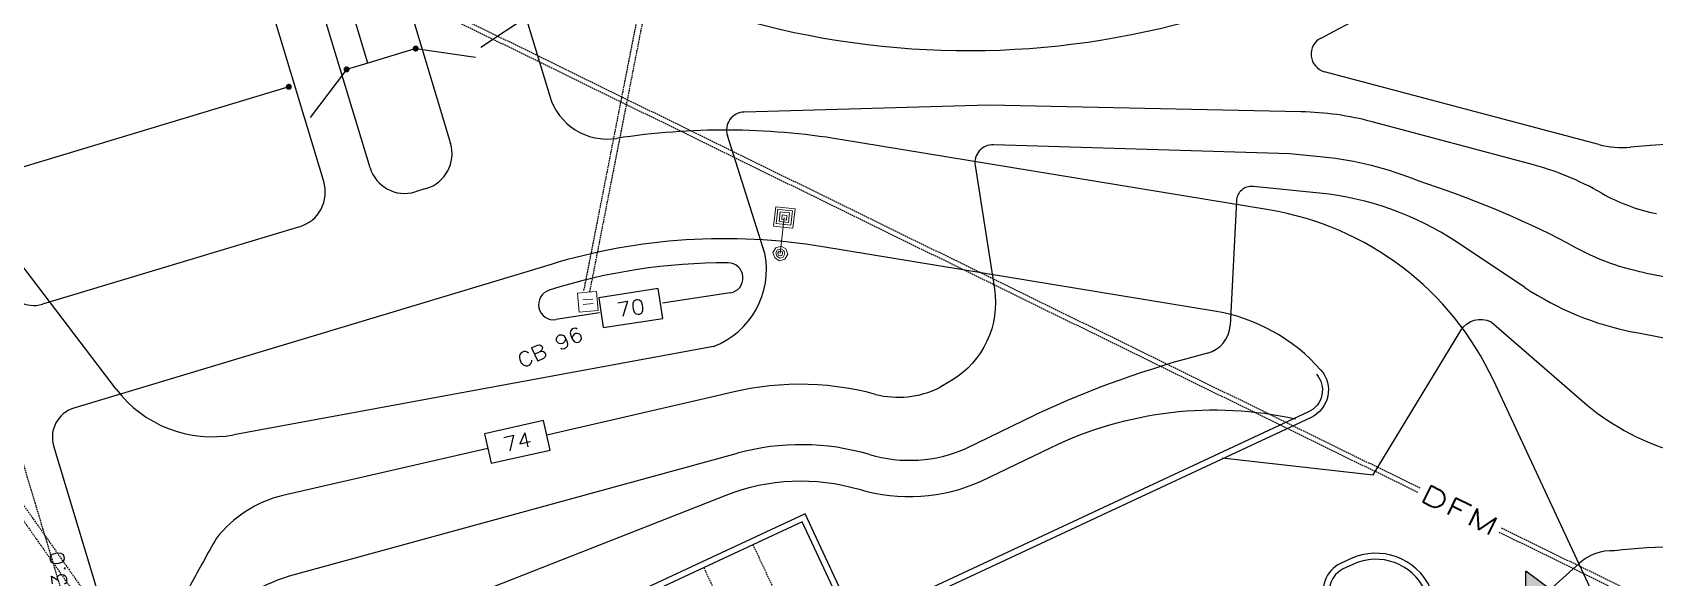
# Model space of a CAD drawing. Header units: feet. Extents: x 1024297 to 1030998, y 90489 to 94481.
# Drawn here: x 1025810.4 to 1026079.3, y 91962.2 to 92052.5 of the extents above; entities that cross this region are included whole.
import ezdxf
from ezdxf.enums import TextEntityAlignment as Align

# ---------------------------------------------------------------- set-up
doc = ezdxf.new("R2010")
doc.units = ezdxf.units.FT
doc.header["$MEASUREMENT"] = 0
doc.linetypes.add('DASHED2', pattern=[0.375, 0.25, -0.125])
doc.linetypes.add('HIDDEN', pattern=[0.375, 0.25, -0.125])
for name, color, linetype in [('P1COL', 4, 'Continuous'), ('P1SWT', 4, 'Continuous'), ('P2SWL-FM', 5, 'DASHED2'), ('P5PLL', 1, 'HIDDEN'), ('P6CUL', 6, 'Continuous'), ('P6DRL', 6, 'HIDDEN'), ('P6TOS', 3, 'Continuous'), ('P7COT', 3, 'Continuous'), ('P7DRS', 3, 'Continuous'), ('P7DRT', 3, 'Continuous'), ('P7EPL', 3, 'Continuous'), ('P7FCL', 3, 'CLF'), ('P7TFA', 3, 'Continuous'), ('P7UTS', 3, 'Continuous')]:
    doc.layers.add(name, color=color, linetype=linetype)
doc.styles.add('60', font='simplex.shx', dxfattribs={"width": 1.15, "height": 2.4})
doc.styles.add('80', font='simplex.shx', dxfattribs={"width": 1.66, "height": 3.08})
doc.linetypes.add('CLF', pattern='A,0.28,-0.017891,["X",Standard,S=0.065,R=0,X=0,Y=-0.024733],-0.0663', length=0.364191)

# ---------------------------------------------------------------- blocks, each defined once
blk = doc.blocks.new('CB')
at = {"color": 0, "linetype": 'ByBlock', "lineweight": 0}
for points in [[(0.0388, 0.0009), (0.0388, 0.0407), (-0.0407, 0.0407), (-0.0407, -0.0388), (0.0388, -0.0388), (0.0388, 0.0009), (0.0388, 0.0009)], [(-0.0104, -0.0199), (-0.0104, 0.0218)], [(0.0085, 0.0218), (0.0085, -0.0199)]]:
    blk.add_lwpolyline(points, dxfattribs=at)
blk = doc.blocks.new('PLP1')
at = {"color": 0, "linetype": 'ByBlock', "lineweight": 0}
for points in [[(-0.001, 0.191), (0.0393, 0.191), (0.0393, 0.1104), (-0.0413, 0.1104), (-0.0413, 0.191), (-0.001, 0.191), (-0.001, 0.191)], [(-0.001, 0.1814), (0.0298, 0.1814), (0.0298, 0.1219), (-0.0317, 0.1219), (-0.0317, 0.1814), (-0.001, 0.1814), (-0.001, 0.1814)], [(-0.001, 0.1718), (0.0182, 0.1718), (0.0182, 0.1315), (-0.0202, 0.1315), (-0.0202, 0.1718), (-0.001, 0.1718), (-0.001, 0.1718)], [(-0.001, 0.1603), (0.0086, 0.1603), (0.0086, 0.1411), (-0.0106, 0.1411), (-0.0106, 0.1603), (-0.001, 0.1603), (-0.001, 0.1603)], [(-0.001, 0.001), (-0.001, 0.1507)], [(0.0298, 0.001), (0.0202, 0.0221), (-0.001, 0.0317), (-0.0221, 0.0221), (-0.0317, 0.001), (-0.0221, -0.0202), (-0.001, -0.0298), (0.0202, -0.0202), (0.0298, 0.001), (0.0298, 0.001)], [(0.0182, 0.001), (0.0125, 0.0144), (-0.001, 0.0202), (-0.0144, 0.0144), (-0.0202, 0.001), (-0.0144, -0.0125), (-0.001, -0.0182), (0.0125, -0.0125), (0.0182, 0.001), (0.0182, 0.001)], [(0.0086, 0.001), (0.0067, 0.0086), (-0.001, 0.0106), (-0.0086, 0.0086), (-0.0106, 0.001), (-0.0086, -0.0067), (-0.001, -0.0086), (0.0067, -0.0067), (0.0086, 0.001), (0.0086, 0.001)]]:
    blk.add_lwpolyline(points, dxfattribs=at)
blk = doc.blocks.new('TF')
for p, q in [((0.0012, -0.0199), (0.0012, 0.0201)), ((0.0012, 0.0201), (0.1612, 0.0201)), ((0.1612, 0.0201), (0.1612, 0.0601)), ((0.1612, 0.0601), (0.2812, 0.0001)), ((0.1612, -0.0599), (0.2812, 0.0001)), ((0.1612, -0.0199), (0.0012, -0.0199)), ((0.1612, -0.0199), (0.1612, -0.0599))]:
    blk.add_line(p, q)
for points in [[(0.0012, 0.0201), (0.0012, -0.0199), (0.1612, 0.0201), (0.1612, -0.0199)], [(0.1612, -0.0599), (0.1612, 0.0601), (0.2812, 0.0001), (0.1612, 0.0601)]]:
    blk.add_solid(points)
blk = doc.blocks.new('CONID')
blk.add_lwpolyline([(-0.125, -0.0625), (0.125, -0.0625), (0.125, 0.0625), (-0.125, 0.0625)], close=True)
at = {"style": '60', "width": 1.15}
blk.add_attdef('CON', text='', height=0.06, dxfattribs=at).set_placement((0, 0), align=Align.MIDDLE)

msp = doc.modelspace()

# ---------------------------------------------------------------- linework, layer by layer
at = {"layer": 'P1COL'}
for p, q in [((1026070.07817, 92033.98111), (1026024.62444, 92046.04816)), ((1025968.93789, 92040.48124), (1025928.39554, 92039.37061)), ((1026020.717, 92039.40963), (1025968.93789, 92040.48124)), ((1026058.67516, 92030.80054), (1026032.51201, 92037.74633)), ((1025931.83016, 92015.90163), (1025925.61839, 92035.46379)), ((1026023.79014, 92025.92711), (1026012.7598, 92027.02572)), ((1026010.01533, 92024.6664), (1026008.95293, 92004.00365)), ((1026057.81866, 92010.31299), (1026046.47642, 92017.83783)), ((1025824.2494, 91993.47236), (1025807.2712, 92015.84068)), ((1026077.73412, 92012.73083), (1026120.81652, 92004.24946)), ((1025926.07617, 92009.40651), (1025914.83038, 92007.68581)), ((1025904.42389, 92006.09354), (1025897.17243, 92004.984)), ((1026118.88496, 91994.43778), (1026075.80256, 92002.91915)), ((1025923.31295, 92000.54095), (1025843.80317, 91985.89513)), ((1025965.16663, 91983.64318), (1025976.65313, 91989.20045))]:
    msp.add_line(p, q, dxfattribs=at)
at = {"layer": 'P1COL', "flags": 128}
for points in [[(1026077.73412, 92012.73083, -0.08649023), (1026064.91278, 92017.65852, 0.041178567), (1026040.17112, 92027.9493, 0.073032913), (1026024.3848, 92031.89757), (1026018.85652, 92032.44818), (1025969.72491, 92033.95439, 0.470099057), (1025966.66957, 92030.48873), (1025969.88379, 92010.09532, -0.305963558), (1025962.7716, 91994.89008), (1025960.73006, 91993.66787)], [(1026007.66952, 91982.09593), (1026032.67531, 91979.28276), (1026047.20762, 92003.16441, -0.388090689), (1026052.22894, 92004.62869), (1026067.34489, 91991.50212, 0.104317386), (1026082.15082, 91983.27479), (1026116.43875, 91975.14091, -0.071749472), (1026164.3063, 91956.2342, -0.143687573), (1026214.98104, 91903.54909, 0.008137483), (1026236.47309, 91863.90752, 0.523785005), (1026243.09932, 91863.2913, -0.241856878), (1026258.60127, 91869.80267, -1.41744789)], [(1025885.36199, 91960.1285), (1025925.40102, 91975.89864, -0.167335704), (1025947.44533, 91976.86062, 0.178892639), (1025967.69258, 91978.19993), (1025979.26622, 91983.79937, -0.168817352), (1026019.81713, 91988.52984)], [(1025885.89979, 91983.61941), (1025851.87437, 91975.83381, 0.165825401), (1025840.88778, 91968.76743, 0.005976601), (1025836.61819, 91961.04438, -0.22171183), (1025830.42983, 91955.87567), (1025822.98773, 91953.89996)], [(1025824.91443, 91948.21041), (1025831.93949, 91950.06864, 0.123968638), (1025839.44582, 91954.14621, -0.12609944), (1025853.00679, 91962.49727), (1025927.28381, 91982.83954)], [(1026157.59616, 91947.19025, 0.027902096), (1026145.68714, 91951.93785), (1026115.24123, 91962.14766, 0.108227052), (1026072.69346, 91966.69067, 0.196414708), (1026066.89047, 91964.61634), (1026048.20394, 91947.85313)]]:
    msp.add_lwpolyline(points, format="xyb", dxfattribs=at)
msp.add_lwpolyline([(1025924.64237, 91992.48437), (1025895.64804, 91985.84998)], dxfattribs=at)
at = {"layer": 'P1COL'}
for centre, radius, start, end in [((1025950.64447, 92196.6806), 162.56729, 296.838454, 348.7939569), ((1026025.39421, 92048.94772), 3, 116.838454, 255.132086), ((1025928.47769, 92036.37174), 3, 91.5691862, 197.6167416), ((1026019.68243, 91989.42033), 50, 75.132086, 88.814383), ((1026073.92704, 92048.47891), 15, 255.132086, 275.4155869), ((1026089.70181, 91882.08245), 152.14253, 55.9044467, 95.4155869), ((1026045.84558, 91982.47454), 50, 60.318047, 75.132086), ((1026012.51203, 92024.53803), 2.5, 84.3121382, 177.0566691), ((1026018.8347, 91976.17328), 50, 56.4383118, 84.3121382), ((1026085.46039, 92051.97755), 30, 240.318047, 258.862944), ((1025918.48575, 92013.2592), 13.60352, 290.7842202, 11.2006632), ((1025925.2139, 91918.379), 96, 89.7033149, 107.6951754), ((1025925.69805, 92011.87775), 2.5, 278.6992452, 89.7033149), ((1025896.79431, 92007.45524), 2.5, 107.6951754, 278.6992452), ((1026085.46039, 92051.97755), 50, 236.4383118, 258.862944), ((1026003.95953, 92004.26039), 5, 284.4363637, 357.0566691), ((1026046.49059, 91839.04822), 165.59881, 104.4363637, 114.9436583), ((1025840.1801, 92005.56422), 20, 217.1995615, 280.4369776), ((1025937.59497, 91946.11033), 48.14896, 74.8663122, 105.6054181), ((1025953.96187, 92007.68447), 15.56514, 255.8823522, 295.7744887), ((1025937.82013, 91944.36757), 39.88868, 73.4994832, 105.3160549), ((1025955.75718, 92004.92001), 23.26459, 253.499483, 293.856918)]:
    msp.add_arc(centre, radius, start, end, dxfattribs=at)
at = {"layer": 'P2SWL-FM', "flags": 128}
msp.add_lwpolyline([(1025831.58823, 91903.96379, 0.024498374), (1025829.23038, 91913.4692), (1025792.0938, 92036.95474)], format="xyb", dxfattribs=at)
at = {"layer": 'P5PLL'}
for p, q in [((1025929.8481, 91967.6861), (1025938.30047, 91949.55994)), ((1025921.69133, 91963.88253), (1025930.1437, 91945.75638))]:
    msp.add_line(p, q, dxfattribs=at)
at = {"layer": 'P6CUL', "flags": 128}
for points in [[(1026023.26972, 91995.93902, -0.500338681), (1026021.95616, 91989.67261), (1025950.56616, 91956.3829, -0.414213562), (1025945.25045, 91958.31766), (1025938.48856, 91972.81859), (1025896.7984, 91953.37815)], [(1026042.54432, 91924.24333, 0.414213562), (1026049.31597, 91942.84829), (1026041.28623, 91960.06814, 0.414213562), (1026029.32589, 91964.42134), (1026027.7147, 91963.67003, 0.414213562), (1026025.77994, 91958.35433), (1026032.54183, 91943.85341), (1025924.69121, 91893.56183)]]:
    msp.add_lwpolyline(points, format="xyb", dxfattribs=at)
at = {"layer": 'P6DRL'}
for p, q in [((1025787.03157, 92002.63815), (1025837.47867, 91931.13095)), ((1025788.25725, 92003.50285), (1025838.70435, 91931.99565))]:
    msp.add_line(p, q, dxfattribs=at)
at = {"layer": 'P6DRL', "flags": 128}
for points in [[(1026040.11588, 91976.32243), (1025849.84634, 92069.48022), (1025827.21478, 92144.22374)], [(1026040.47144, 91977.03908), (1025850.51104, 92070.04551), (1025827.9782, 92144.46302)], [(1025923.13058, 92118.60565), (1025901.77087, 92009.771)], [(1025924.11186, 92118.41307), (1025902.75215, 92009.57842)], [(1026121.51785, 91936.46725), (1026053.52573, 91969.75684)], [(1026121.90883, 91937.16656), (1026053.88129, 91970.47349)]]:
    msp.add_lwpolyline(points, dxfattribs=at)
at = {"layer": 'P7EPL'}
for p, q in [((1025866.35431, 92030.14368), (1025732.10235, 92473.52744)), ((1025858.68926, 92027.85287), (1025727.34027, 92461.6492)), ((1025889.81321, 92063.02039), (1025896.14446, 92042.00161)), ((1025872.57813, 92057.82887), (1025879.7035, 92034.17373)), ((1026015.39595, 92023.14987), (1025944.33569, 92034.81936)), ((1025875.68898, 92026.69819), (1025873.82735, 92026.13743)), ((1025854.67723, 92020.36906), (1025812.05513, 92007.5305)), ((1026006.35198, 92006.39397), (1025941.4188, 92017.05727)), ((1025896.37209, 92014.12946), (1025817.24666, 91990.29542)), ((1026070.19501, 91957.22808), (1026052.60889, 91994.94165)), ((1025813.90122, 91984.06581), (1025822.12248, 91956.77248))]:
    msp.add_line(p, q, dxfattribs=at)
at = {"layer": 'P7EPL', "flags": 128}
for points in [[(1026024.02072, 91996.59931, -0.500338681), (1026022.37878, 91988.7663), (1025950.98878, 91955.4766, -0.414213562), (1025944.34415, 91957.89504), (1025938.00487, 91971.48966), (1025897.22102, 91952.47184)], [(1026042.96694, 91923.33702, 0.414213562), (1026050.22228, 91943.27091), (1026042.19253, 91960.49076, 0.414213562), (1026028.90327, 91965.32765), (1026027.29208, 91964.57634, 0.414213562), (1026024.87363, 91957.93171), (1026031.21291, 91944.3371), (1025924.26859, 91894.46814)]]:
    msp.add_lwpolyline(points, format="xyb", dxfattribs=at)
at = {"layer": 'P7EPL'}
for centre, radius, start, end in [((1025905.7195, 92044.88579), 10, 196.76327, 278.7602356), ((1025925.2139, 91918.379), 118, 80.6741499, 98.7602356), ((1025873.95847, 92032.44322), 6, 286.76327, 16.76327), ((1025872.09684, 92031.88246), 6, 196.8457625, 286.76327), ((1025852.94673, 92026.11409), 6, 286.76327, 16.8457625), ((1026007.2935, 91973.81074), 50, 25, 80.6741499), ((1025925.2139, 91918.379), 100, 80.6741499, 106.76327), ((1025810.61304, 92012.31802), 5, 196.76327, 286.76327), ((1026001.4905, 91976.79049), 30, 41.3222923, 80.6741499), ((1025818.68875, 91985.5079), 5, 106.76327, 196.76327)]:
    msp.add_arc(centre, radius, start, end, dxfattribs=at)
at = {"layer": 'P7FCL'}
for p, q in [((1025884.75588, 92050.1043), (1025893.07806, 92055.64878)), ((1025873.92797, 92049.88041), (1025883.82502, 92048.44917))]:
    msp.add_line(p, q, dxfattribs=at)
at = {"layer": 'P7FCL', "flags": 128}
msp.add_lwpolyline([(1025893.07806, 92055.64878), (1025910.51284, 92060.90045, 0.63755483), (1026098.74219, 92228.74689), (1026004.11705, 92542.88815, 0.655783618), (1025750.74218, 92572.76188)], format="xyb", dxfattribs=at)
for points in [[(1025873.92797, 92049.88041), (1025865.97644, 92047.48527), (1025711.32946, 92560.89004)], [(1025852.8932, 92043.54435), (1025803.59159, 92028.6938), (1025678.26443, 92444.76116), (1025693.94458, 92449.48431), (1025690.47895, 92460.9897)], [(1025865.97644, 92047.48527), (1025862.46826, 92046.42854)], [(1025862.46826, 92046.42854), (1025856.43259, 92038.4554)]]:
    msp.add_lwpolyline(points, dxfattribs=at)
at = {"layer": 'P7FCL', "const_width": 0.5, "flags": 128}
for points in [[(1025873.67797, 92049.88041, 1), (1025874.17797, 92049.88041, 1)], [(1025862.21826, 92046.42854, 1), (1025862.71826, 92046.42854, 1)], [(1025852.6432, 92043.54435, 1), (1025853.1432, 92043.54435, 1)]]:
    msp.add_lwpolyline(points, format="xyb", close=True, dxfattribs=at)

# ---------------------------------------------------------------- block references
at = {"layer": 'P7COT'}
for p, xscale, yscale, zscale, rotation, values in [((1025909.58987, 92006.88397), 40.00000000001149, 40, 40, 8.699245161939398, {'CON': '70'}), ((1025890.77858, 91984.71372), 40.0000000000004, 40.0000000000004, 40.0000000000004, 12.53458676821697, {'CON': '74'})]:
    msp.add_blockref('CONID', p, dxfattribs=dict(at, xscale=xscale, yscale=yscale, zscale=zscale, rotation=rotation)).add_auto_attribs(values)
at = {"layer": 'P7DRS', "xscale": 40.00000000000383, "yscale": 40, "zscale": 40.00000000000003, "rotation": 94.97561814322296}
msp.add_blockref('CB', (1025902.52066, 92007.97486), dxfattribs=at)
at = {"layer": 'P7TFA', "xscale": 39.9999999999929, "yscale": 40, "zscale": 40, "rotation": 116.9136506748668}
msp.add_blockref('TF', (1026063.10911, 91953.27648), dxfattribs=at)
at = {"layer": 'P7UTS', "xscale": 40.00000000003891, "yscale": 40, "zscale": 40, "rotation": 353.6206367587847}
msp.add_blockref('PLP1', (1025934.41735, 92015.89597), dxfattribs=at)

# ---------------------------------------------------------------- texts
at = {"layer": 'P1SWT', "style": '80', "width": 1.66}
msp.add_text('DFM', height=3.08, rotation=333.6123857, dxfattribs=at).set_placement((1026047.0052, 91973.41106), align=Align.MIDDLE)
at = {"layer": 'P6TOS', "style": '60', "width": 1.15}
msp.add_text('+73.0', height=2.4, rotation=95.6143467, dxfattribs=at).set_placement((1025816.67546, 91955.40995))
at = {"layer": 'P7DRT', "style": '60', "width": 1.15}
msp.add_text('CB 96', height=2.4, rotation=25, dxfattribs=at).set_placement((1025891.48092, 91996.84957))

doc.saveas('drawing.dxf')
